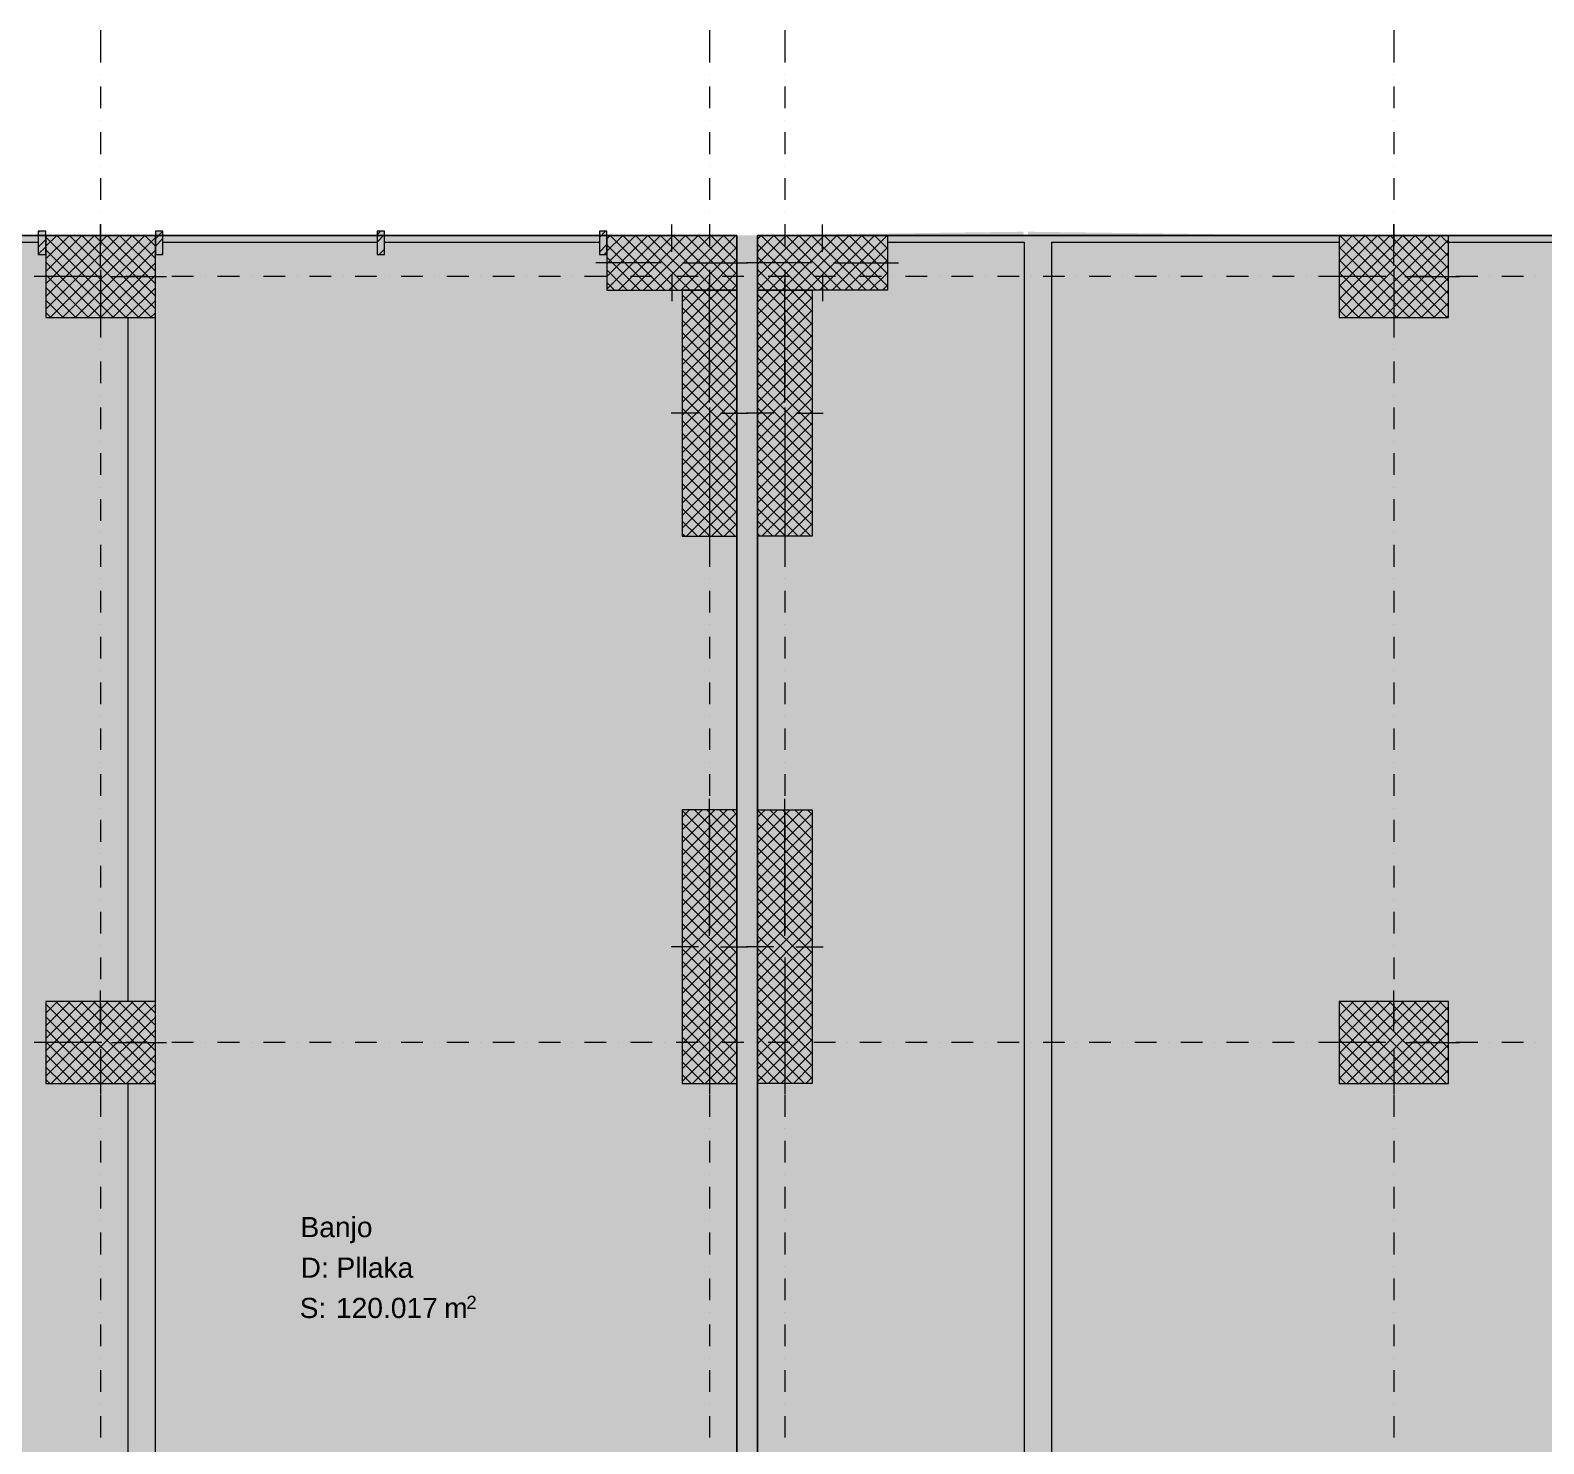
# Model space of a CAD drawing. Header units: centimetres. Extents: x -6559 to 4488, y -7535 to 372.
# Drawn here: x -3226 to -2125, y -810 to 218 of the extents above; entities that cross this region are included whole.
import ezdxf

# ---------------------------------------------------------------- set-up
doc = ezdxf.new("R2010")
doc.units = ezdxf.units.CM
for name, color, linetype in [('PDF_ - lokalet d', 7, 'Continuous'), ('PDF_ - lokalet e', 7, 'Continuous'), ('PDF_A - Muret', 7, 'Continuous'), ('PDF_A - Shtyllat', 7, 'Continuous')]:
    doc.layers.add(name, color=color, linetype=linetype)
for name, color, linetype, true_color in [('PDF_2D Drafting - General', 7, 'Continuous', 0x7f7f7f), ('PDF_A - Akset', 7, 'Continuous', 0xfd4435), ('PDF_A - Alumil', 7, 'Continuous', 0x7f7f7f), ('PDF_A - Fill Zone', 7, 'Continuous', 0x999999), ('PDF_A - Pllaka Suteren', 7, 'Continuous', 0x7f7f7f), ('PDF_A - Sutereni Polyline', 7, 'Continuous', 0x029e21)]:
    doc.layers.add(name, color=color, linetype=linetype, true_color=true_color)
doc.styles.add('PDF Arial', font='')
doc.styles.get('PDF Arial').set_extended_font_data('Arial')

msp = doc.modelspace()

# ---------------------------------------------------------------- hatches: boundary and pattern name
at = {"layer": 'PDF_ - lokalet e', "true_color": 0xffffff, "transparency": 33554559}
msp.add_hatch(color=7, dxfattribs=at).paths.add_polyline_path([(-3748.7, -1816), (-3751.5, -1398.7), (-3542.7, -1377.4), (-3557.5, -841.6), (-3758.9, -841.6), (-3783.8, 68.7), (-3132, 63.2), (-3132, -1816)])
at = {"layer": 'PDF_2D Drafting - General', "true_color": 0xfafafa, "transparency": 33554559}
msp.add_hatch(color=7, dxfattribs=at).paths.add_polyline_path([(-3783.8, 68.7), (-3144.6, 68.7), (-3144.6, -1821.5), (-3763.9, -1821.5), (-3763.9, -1386.3), (-3569.9, -1386.3), (-3569.9, -1065.4), (-3582.4, -1065.4), (-3582.4, -866.5), (-3783.8, -866.5)])
at = {"layer": 'PDF_2D Drafting - General', "true_color": 0xf8fdfc, "transparency": 33554559}
msp.add_hatch(color=7, dxfattribs=at).paths.add_polyline_path([(-1908.5, 68.7), (-1901.1, 68.7), (-1901.1, -1821.5), (-2493.1, -1821.5), (-2493.1, 68.7)])
at = {"layer": 'PDF_A - Fill Zone', "true_color": 0xcccccc, "transparency": 33554559}
msp.add_hatch(color=254, dxfattribs=at).paths.add_polyline_path([(-3783.8, 68.7), (-2711.9, 68.7), (-2711.9, -1821.5), (-3763.9, -1821.5), (-3763.9, -1386.3), (-3569.9, -1386.3), (-3569.9, -1065.4), (-3582.4, -1065.4), (-3582.4, -866.5), (-3783.8, -866.5)])

# ---------------------------------------------------------------- linework, layer by layer
at = {"layer": 'PDF_ - lokalet d', "color": 7, "true_color": 0xffffff, "transparency": 33554559}
msp.add_solid([(-1901.1, -1816.4), (-2501.9, -1824.2), (-1901.1, 63.6), (-2500.3, 71.4)], dxfattribs=at)
at = {"layer": 'PDF_ - lokalet e', "color": 7, "true_color": 0xffffff, "transparency": 33554559}
msp.add_solid([(-3132, -1816), (-3132, 63.2), (-2501.9, -1824.2), (-2503.5, 71.4)], dxfattribs=at)
at = {"layer": 'PDF_2D Drafting - General', "color": 7, "true_color": 0xfafdff, "transparency": 33554559}
msp.add_solid([(-3144.6, -1821.5), (-3144.6, 68.7), (-2493.1, -1821.5), (-2493.1, 68.7)], dxfattribs=at)
at = {"layer": 'PDF_A - Akset', "lineweight": 0}
for points in [[(-3174.5, 217.9), (-3174.5, 194.5)], [(-2731.8, 217.9), (-2731.8, 194.5)], [(-2677.1, 217.9), (-2677.1, 194.5)], [(-2234.4, 217.9), (-2234.4, 194.5)], [(-3174.5, 185.8), (-3174.5, 185.8)], [(-3174.5, 177), (-3174.5, 161.2)], [(-2731.8, 185.8), (-2731.8, 185.8)], [(-2731.8, 177), (-2731.8, 161.2)], [(-2677.1, 185.8), (-2677.1, 185.8)], [(-2677.1, 177), (-2677.1, 161.2)], [(-2234.4, 185.8), (-2234.4, 185.8)], [(-2234.4, 177), (-2234.4, 161.2)], [(-3174.5, 152.4), (-3174.5, 152.4)], [(-3174.5, 143.7), (-3174.5, 127.9)], [(-2731.8, 152.4), (-2731.8, 152.4)], [(-2731.8, 143.7), (-2731.8, 127.9)], [(-2677.1, 152.4), (-2677.1, 152.4)], [(-2677.1, 143.7), (-2677.1, 127.9)], [(-2234.4, 152.4), (-2234.4, 152.4)], [(-2234.4, 143.7), (-2234.4, 127.9)], [(-3174.5, 119.1), (-3174.5, 119.1)], [(-3174.5, 110.3), (-3174.5, 94.5)], [(-2731.8, 119.1), (-2731.8, 119.1)], [(-2731.8, 110.3), (-2731.8, 94.5)], [(-2677.1, 119.1), (-2677.1, 119.1)], [(-2677.1, 110.3), (-2677.1, 94.5)], [(-2234.4, 119.1), (-2234.4, 119.1)], [(-2234.4, 110.3), (-2234.4, 94.5)], [(-3174.5, 85.8), (-3174.5, 85.8)], [(-2731.8, 85.8), (-2731.8, 85.8)], [(-2677.1, 85.8), (-2677.1, 85.8)], [(-2234.4, 85.8), (-2234.4, 85.8)], [(-3174.5, 77), (-3174.5, 61.2)], [(-2731.8, 77), (-2731.8, 61.2)], [(-2677.1, 77), (-2677.1, 61.2)], [(-2234.4, 77), (-2234.4, 61.2)], [(-3174.5, 52.4), (-3174.5, 52.4)], [(-2731.8, 52.4), (-2731.8, 52.4)], [(-2677.1, 52.4), (-2677.1, 52.4)], [(-2234.4, 52.4), (-2234.4, 52.4)], [(-3206.9, 38.9), (-3222.7, 38.9)], [(-3198.2, 38.9), (-3198.2, 38.9)], [(-3173.6, 38.9), (-3189.4, 38.9)], [(-3174.5, 43.6), (-3174.5, 27.8)], [(-3164.8, 38.9), (-3164.8, 38.9)], [(-3140.3, 38.9), (-3156.1, 38.9)], [(-3131.5, 38.9), (-3131.5, 38.9)], [(-3106.9, 38.9), (-3122.7, 38.9)], [(-3098.2, 38.9), (-3098.2, 38.9)], [(-3073.6, 38.9), (-3089.4, 38.9)], [(-3064.8, 38.9), (-3064.8, 38.9)], [(-3040.2, 38.9), (-3056, 38.9)], [(-3031.5, 38.9), (-3031.5, 38.9)], [(-3006.9, 38.9), (-3022.7, 38.9)], [(-2998.1, 38.9), (-2998.1, 38.9)], [(-2973.6, 38.9), (-2989.4, 38.9)], [(-2964.8, 38.9), (-2964.8, 38.9)], [(-2940.2, 38.9), (-2956, 38.9)], [(-2931.5, 38.9), (-2931.5, 38.9)], [(-2906.9, 38.9), (-2922.7, 38.9)], [(-2898.1, 38.9), (-2898.1, 38.9)], [(-2873.5, 38.9), (-2889.3, 38.9)], [(-2864.8, 38.9), (-2864.8, 38.9)], [(-2840.2, 38.9), (-2856, 38.9)], [(-2831.4, 38.9), (-2831.4, 38.9)], [(-2806.9, 38.9), (-2822.7, 38.9)], [(-2798.1, 38.9), (-2798.1, 38.9)], [(-2773.5, 38.9), (-2789.3, 38.9)], [(-2764.8, 38.9), (-2764.8, 38.9)], [(-2740.2, 38.9), (-2756, 38.9)], [(-2731.8, 43.6), (-2731.8, 27.8)], [(-2731.4, 38.9), (-2731.4, 38.9)], [(-2706.9, 38.9), (-2722.6, 38.9)], [(-2698.1, 38.9), (-2698.1, 38.9)], [(-2673.5, 38.9), (-2689.3, 38.9)], [(-2677.1, 43.6), (-2677.1, 27.8)], [(-2664.7, 38.9), (-2664.7, 38.9)], [(-2640.2, 38.9), (-2656, 38.9)], [(-2631.4, 38.9), (-2631.4, 38.9)], [(-2606.8, 38.9), (-2622.6, 38.9)], [(-2598.1, 38.9), (-2598.1, 38.9)], [(-2573.5, 38.9), (-2589.3, 38.9)], [(-2564.7, 38.9), (-2564.7, 38.9)], [(-2540.2, 38.9), (-2555.9, 38.9)], [(-2531.4, 38.9), (-2531.4, 38.9)], [(-2506.8, 38.9), (-2522.6, 38.9)], [(-2498, 38.9), (-2498, 38.9)], [(-2473.5, 38.9), (-2489.3, 38.9)], [(-2464.7, 38.9), (-2464.7, 38.9)], [(-2440.1, 38.9), (-2455.9, 38.9)], [(-2431.4, 38.9), (-2431.4, 38.9)], [(-2406.8, 38.9), (-2422.6, 38.9)], [(-2398, 38.9), (-2398, 38.9)], [(-2373.5, 38.9), (-2389.2, 38.9)], [(-2364.7, 38.9), (-2364.7, 38.9)], [(-2340.1, 38.9), (-2355.9, 38.9)], [(-2331.3, 38.9), (-2331.3, 38.9)], [(-2306.8, 38.9), (-2322.6, 38.9)], [(-2298, 38.9), (-2298, 38.9)], [(-2273.4, 38.9), (-2289.2, 38.9)], [(-2264.7, 38.9), (-2264.7, 38.9)], [(-2240.1, 38.9), (-2255.9, 38.9)], [(-2234.4, 43.6), (-2234.4, 27.8)], [(-2231.3, 38.9), (-2231.3, 38.9)], [(-2206.8, 38.9), (-2222.5, 38.9)], [(-2198, 38.9), (-2198, 38.9)], [(-2173.4, 38.9), (-2189.2, 38.9)], [(-2164.6, 38.9), (-2164.6, 38.9)], [(-2140.1, 38.9), (-2155.9, 38.9)], [(-2131.3, 38.9), (-2131.3, 38.9)], [(-3174.5, 19.1), (-3174.5, 19.1)], [(-2731.8, 19.1), (-2731.8, 19.1)], [(-2677.1, 19.1), (-2677.1, 19.1)], [(-2234.4, 19.1), (-2234.4, 19.1)], [(-3174.5, 10.3), (-3174.5, -5.5)], [(-2731.8, 10.3), (-2731.8, -5.5)], [(-2677.1, 10.3), (-2677.1, -5.5)], [(-2234.4, 10.3), (-2234.4, -5.5)], [(-3174.5, -14.3), (-3174.5, -14.3)], [(-2731.8, -14.3), (-2731.8, -14.3)], [(-2677.1, -14.3), (-2677.1, -14.3)], [(-2234.4, -14.3), (-2234.4, -14.3)], [(-3174.5, -23), (-3174.5, -38.8)], [(-2731.8, -23), (-2731.8, -38.8)], [(-2677.1, -23), (-2677.1, -38.8)], [(-2234.4, -23), (-2234.4, -38.8)], [(-3174.5, -47.6), (-3174.5, -47.6)], [(-2731.8, -47.6), (-2731.8, -47.6)], [(-2677.1, -47.6), (-2677.1, -47.6)], [(-2234.4, -47.6), (-2234.4, -47.6)], [(-3174.5, -56.4), (-3174.5, -72.2)], [(-2731.8, -56.4), (-2731.8, -72.2)], [(-2677.1, -56.4), (-2677.1, -72.2)], [(-2234.4, -56.4), (-2234.4, -72.2)], [(-3174.5, -80.9), (-3174.5, -80.9)], [(-2731.8, -80.9), (-2731.8, -80.9)], [(-2677.1, -80.9), (-2677.1, -80.9)], [(-2234.4, -80.9), (-2234.4, -80.9)], [(-3174.5, -89.7), (-3174.5, -105.5)], [(-2731.8, -89.7), (-2731.8, -105.5)], [(-2677.1, -89.7), (-2677.1, -105.5)], [(-2234.4, -89.7), (-2234.4, -105.5)], [(-3174.5, -114.3), (-3174.5, -114.3)], [(-2731.8, -114.3), (-2731.8, -114.3)], [(-2677.1, -114.3), (-2677.1, -114.3)], [(-2234.4, -114.3), (-2234.4, -114.3)], [(-3174.5, -123.1), (-3174.5, -138.8)], [(-2731.8, -123.1), (-2731.8, -138.8)], [(-2677.1, -123.1), (-2677.1, -138.8)], [(-2234.4, -123.1), (-2234.4, -138.8)], [(-3174.5, -147.6), (-3174.5, -147.6)], [(-2731.8, -147.6), (-2731.8, -147.6)], [(-2677.1, -147.6), (-2677.1, -147.6)], [(-2234.4, -147.6), (-2234.4, -147.6)], [(-3174.5, -156.4), (-3174.5, -172.2)], [(-2731.8, -156.4), (-2731.8, -172.2)], [(-2677.1, -156.4), (-2677.1, -172.2)], [(-2234.4, -156.4), (-2234.4, -172.2)], [(-3174.5, -181), (-3174.5, -181)], [(-2731.8, -181), (-2731.8, -181)], [(-2677.1, -181), (-2677.1, -181)], [(-2234.4, -181), (-2234.4, -181)], [(-3174.5, -189.7), (-3174.5, -205.5)], [(-2731.8, -189.7), (-2731.8, -205.5)], [(-2677.1, -189.7), (-2677.1, -205.5)], [(-2234.4, -189.7), (-2234.4, -205.5)], [(-3174.5, -214.3), (-3174.5, -214.3)], [(-2731.8, -214.3), (-2731.8, -214.3)], [(-2677.1, -214.3), (-2677.1, -214.3)], [(-2234.4, -214.3), (-2234.4, -214.3)], [(-3174.5, -223.1), (-3174.5, -238.9)], [(-2731.8, -223.1), (-2731.8, -238.9)], [(-2677.1, -223.1), (-2677.1, -238.9)], [(-2234.4, -223.1), (-2234.4, -238.9)], [(-3174.5, -247.6), (-3174.5, -247.6)], [(-2731.8, -247.6), (-2731.8, -247.6)], [(-2677.1, -247.6), (-2677.1, -247.6)], [(-2234.4, -247.6), (-2234.4, -247.6)], [(-3174.5, -256.4), (-3174.5, -272.2)], [(-2731.8, -256.4), (-2731.8, -272.2)], [(-2677.1, -256.4), (-2677.1, -272.2)], [(-2234.4, -256.4), (-2234.4, -272.2)], [(-3174.5, -281), (-3174.5, -281)], [(-2731.8, -281), (-2731.8, -281)], [(-2677.1, -281), (-2677.1, -281)], [(-2234.4, -281), (-2234.4, -281)], [(-3174.5, -289.8), (-3174.5, -305.5)], [(-2731.8, -289.8), (-2731.8, -305.5)], [(-2677.1, -289.8), (-2677.1, -305.5)], [(-2234.4, -289.8), (-2234.4, -305.5)], [(-3174.5, -314.3), (-3174.5, -314.3)], [(-2731.8, -314.3), (-2731.8, -314.3)], [(-2677.1, -314.3), (-2677.1, -314.3)], [(-2234.4, -314.3), (-2234.4, -314.3)], [(-3174.5, -323.1), (-3174.5, -338.9)], [(-2731.8, -323.1), (-2731.8, -338.9)], [(-2677.1, -323.1), (-2677.1, -338.9)], [(-2234.4, -323.1), (-2234.4, -338.9)], [(-3174.5, -347.7), (-3174.5, -347.7)], [(-2731.8, -347.7), (-2731.8, -347.7)], [(-2677.1, -347.7), (-2677.1, -347.7)], [(-2234.4, -347.7), (-2234.4, -347.7)], [(-3174.5, -356.4), (-3174.5, -372.2)], [(-2731.8, -356.4), (-2731.8, -372.2)], [(-2677.1, -356.4), (-2677.1, -372.2)], [(-2234.4, -356.4), (-2234.4, -372.2)], [(-3174.5, -381), (-3174.5, -381)], [(-2731.8, -381), (-2731.8, -381)], [(-2677.1, -381), (-2677.1, -381)], [(-2234.4, -381), (-2234.4, -381)], [(-3174.5, -389.8), (-3174.5, -405.6)], [(-2731.8, -389.8), (-2731.8, -405.6)], [(-2677.1, -389.8), (-2677.1, -405.6)], [(-2234.4, -389.8), (-2234.4, -405.6)], [(-3174.5, -414.3), (-3174.5, -414.3)], [(-2731.8, -414.3), (-2731.8, -414.3)], [(-2677.1, -414.3), (-2677.1, -414.3)], [(-2234.4, -414.3), (-2234.4, -414.3)], [(-3174.5, -423.1), (-3174.5, -438.9)], [(-2731.8, -423.1), (-2731.8, -438.9)], [(-2677.1, -423.1), (-2677.1, -438.9)], [(-2234.4, -423.1), (-2234.4, -438.9)], [(-3174.5, -447.7), (-3174.5, -447.7)], [(-2731.8, -447.7), (-2731.8, -447.7)], [(-2677.1, -447.7), (-2677.1, -447.7)], [(-2234.4, -447.7), (-2234.4, -447.7)], [(-3174.5, -456.5), (-3174.5, -472.2)], [(-2731.8, -456.5), (-2731.8, -472.2)], [(-2677.1, -456.5), (-2677.1, -472.2)], [(-2234.4, -456.5), (-2234.4, -472.2)], [(-3174.5, -481), (-3174.5, -481)], [(-2731.8, -481), (-2731.8, -481)], [(-2677.1, -481), (-2677.1, -481)], [(-2234.4, -481), (-2234.4, -481)], [(-3174.5, -489.8), (-3174.5, -505.6)], [(-2731.8, -489.8), (-2731.8, -505.6)], [(-2677.1, -489.8), (-2677.1, -505.6)], [(-2234.4, -489.8), (-2234.4, -505.6)], [(-3174.5, -514.4), (-3174.5, -514.4)], [(-2731.8, -514.4), (-2731.8, -514.4)], [(-2677.1, -514.4), (-2677.1, -514.4)], [(-2234.4, -514.4), (-2234.4, -514.4)], [(-3206.9, -518.2), (-3222.7, -518.2)], [(-3198.2, -518.2), (-3198.2, -518.2)], [(-3173.6, -518.2), (-3189.4, -518.2)], [(-3174.5, -523.1), (-3174.5, -538.9)], [(-3164.8, -518.2), (-3164.8, -518.2)], [(-3140.3, -518.2), (-3156.1, -518.2)], [(-3131.5, -518.2), (-3131.5, -518.2)], [(-3106.9, -518.2), (-3122.7, -518.2)], [(-3098.2, -518.2), (-3098.2, -518.2)], [(-3073.6, -518.2), (-3089.4, -518.2)], [(-3064.8, -518.2), (-3064.8, -518.2)], [(-3040.2, -518.2), (-3056, -518.2)], [(-3031.5, -518.2), (-3031.5, -518.2)], [(-3006.9, -518.2), (-3022.7, -518.2)], [(-2998.1, -518.2), (-2998.1, -518.2)], [(-2973.6, -518.2), (-2989.4, -518.2)], [(-2964.8, -518.2), (-2964.8, -518.2)], [(-2940.2, -518.2), (-2956, -518.2)], [(-2931.5, -518.2), (-2931.5, -518.2)], [(-2906.9, -518.2), (-2922.7, -518.2)], [(-2898.1, -518.2), (-2898.1, -518.2)], [(-2873.5, -518.2), (-2889.3, -518.2)], [(-2864.8, -518.2), (-2864.8, -518.2)], [(-2840.2, -518.2), (-2856, -518.2)], [(-2831.4, -518.2), (-2831.4, -518.2)], [(-2806.9, -518.2), (-2822.7, -518.2)], [(-2798.1, -518.2), (-2798.1, -518.2)], [(-2773.5, -518.2), (-2789.3, -518.2)], [(-2764.8, -518.2), (-2764.8, -518.2)], [(-2740.2, -518.2), (-2756, -518.2)], [(-2731.8, -523.1), (-2731.8, -538.9)], [(-2731.4, -518.2), (-2731.4, -518.2)], [(-2706.9, -518.2), (-2722.6, -518.2)], [(-2698.1, -518.2), (-2698.1, -518.2)], [(-2673.5, -518.2), (-2689.3, -518.2)], [(-2677.1, -523.1), (-2677.1, -538.9)], [(-2664.7, -518.2), (-2664.7, -518.2)], [(-2640.2, -518.2), (-2656, -518.2)], [(-2631.4, -518.2), (-2631.4, -518.2)], [(-2606.8, -518.2), (-2622.6, -518.2)], [(-2598.1, -518.2), (-2598.1, -518.2)], [(-2573.5, -518.2), (-2589.3, -518.2)], [(-2564.7, -518.2), (-2564.7, -518.2)], [(-2540.2, -518.2), (-2555.9, -518.2)], [(-2531.4, -518.2), (-2531.4, -518.2)], [(-2506.8, -518.2), (-2522.6, -518.2)], [(-2498, -518.2), (-2498, -518.2)], [(-2473.5, -518.2), (-2489.3, -518.2)], [(-2464.7, -518.2), (-2464.7, -518.2)], [(-2440.1, -518.2), (-2455.9, -518.2)], [(-2431.4, -518.2), (-2431.4, -518.2)], [(-2406.8, -518.2), (-2422.6, -518.2)], [(-2398, -518.2), (-2398, -518.2)], [(-2373.5, -518.2), (-2389.2, -518.2)], [(-2364.7, -518.2), (-2364.7, -518.2)], [(-2340.1, -518.2), (-2355.9, -518.2)], [(-2331.3, -518.2), (-2331.3, -518.2)], [(-2306.8, -518.2), (-2322.6, -518.2)], [(-2298, -518.2), (-2298, -518.2)], [(-2273.4, -518.2), (-2289.2, -518.2)], [(-2264.7, -518.2), (-2264.7, -518.2)], [(-2240.1, -518.2), (-2255.9, -518.2)], [(-2234.4, -523.1), (-2234.4, -538.9)], [(-2231.3, -518.2), (-2231.3, -518.2)], [(-2206.8, -518.2), (-2222.5, -518.2)], [(-2198, -518.2), (-2198, -518.2)], [(-2173.4, -518.2), (-2189.2, -518.2)], [(-2164.6, -518.2), (-2164.6, -518.2)], [(-2140.1, -518.2), (-2155.9, -518.2)], [(-2131.3, -518.2), (-2131.3, -518.2)], [(-3174.5, -547.7), (-3174.5, -547.7)], [(-2731.8, -547.7), (-2731.8, -547.7)], [(-2677.1, -547.7), (-2677.1, -547.7)], [(-2234.4, -547.7), (-2234.4, -547.7)], [(-3174.5, -556.5), (-3174.5, -572.3)], [(-2731.8, -556.5), (-2731.8, -572.3)], [(-2677.1, -556.5), (-2677.1, -572.3)], [(-2234.4, -556.5), (-2234.4, -572.3)], [(-3174.5, -581), (-3174.5, -581)], [(-2731.8, -581), (-2731.8, -581)], [(-2677.1, -581), (-2677.1, -581)], [(-2234.4, -581), (-2234.4, -581)], [(-3174.5, -589.8), (-3174.5, -605.6)], [(-2731.8, -589.8), (-2731.8, -605.6)], [(-2677.1, -589.8), (-2677.1, -605.6)], [(-2234.4, -589.8), (-2234.4, -605.6)], [(-3174.5, -614.4), (-3174.5, -614.4)], [(-2731.8, -614.4), (-2731.8, -614.4)], [(-2677.1, -614.4), (-2677.1, -614.4)], [(-2234.4, -614.4), (-2234.4, -614.4)], [(-3174.5, -623.2), (-3174.5, -638.9)], [(-2731.8, -623.2), (-2731.8, -638.9)], [(-2677.1, -623.2), (-2677.1, -638.9)], [(-2234.4, -623.2), (-2234.4, -638.9)], [(-3174.5, -647.7), (-3174.5, -647.7)], [(-2731.8, -647.7), (-2731.8, -647.7)], [(-2677.1, -647.7), (-2677.1, -647.7)], [(-2234.4, -647.7), (-2234.4, -647.7)], [(-3174.5, -656.5), (-3174.5, -672.3)], [(-2731.8, -656.5), (-2731.8, -672.3)], [(-2677.1, -656.5), (-2677.1, -672.3)], [(-2234.4, -656.5), (-2234.4, -672.3)], [(-3174.5, -681.1), (-3174.5, -681.1)], [(-2731.8, -681.1), (-2731.8, -681.1)], [(-2677.1, -681.1), (-2677.1, -681.1)], [(-2234.4, -681.1), (-2234.4, -681.1)], [(-3174.5, -689.8), (-3174.5, -705.6)], [(-2731.8, -689.8), (-2731.8, -705.6)], [(-2677.1, -689.8), (-2677.1, -705.6)], [(-2234.4, -689.8), (-2234.4, -705.6)], [(-3174.5, -714.4), (-3174.5, -714.4)], [(-2731.8, -714.4), (-2731.8, -714.4)], [(-2677.1, -714.4), (-2677.1, -714.4)], [(-2234.4, -714.4), (-2234.4, -714.4)], [(-3174.5, -723.2), (-3174.5, -739)], [(-2731.8, -723.2), (-2731.8, -739)], [(-2677.1, -723.2), (-2677.1, -739)], [(-2234.4, -723.2), (-2234.4, -739)], [(-3174.5, -747.7), (-3174.5, -747.7)], [(-2731.8, -747.7), (-2731.8, -747.7)], [(-2677.1, -747.7), (-2677.1, -747.7)], [(-2234.4, -747.7), (-2234.4, -747.7)], [(-3174.5, -756.5), (-3174.5, -772.3)], [(-2731.8, -756.5), (-2731.8, -772.3)], [(-2677.1, -756.5), (-2677.1, -772.3)], [(-2234.4, -756.5), (-2234.4, -772.3)], [(-3174.5, -781.1), (-3174.5, -781.1)], [(-2731.8, -781.1), (-2731.8, -781.1)], [(-2677.1, -781.1), (-2677.1, -781.1)], [(-2234.4, -781.1), (-2234.4, -781.1)], [(-3174.5, -789.9), (-3174.5, -805.6)], [(-2731.8, -789.9), (-2731.8, -805.6)], [(-2677.1, -789.9), (-2677.1, -805.6)], [(-2234.4, -789.9), (-2234.4, -805.6)]]:
    msp.add_lwpolyline(points, dxfattribs=at)
at = {"layer": 'PDF_A - Alumil', "color": 254, "lineweight": 0, "true_color": 0xcccccc}
for points in [[(-3219.8, 70.8), (-3218.9, 71.7)], [(-3134.7, 66.2), (-3129.2, 71.7)], [(-3134.7, 60.9), (-3129.2, 66.4)], [(-2973.5, 69.1), (-2970.9, 71.7)], [(-2973.5, 63.8), (-2968.1, 69.3)], [(-2811.9, 67.2), (-2807.4, 71.7)], [(-3219.8, 60.3), (-3214.3, 65.7)], [(-3219.8, 55), (-3214.3, 60.5)], [(-3130.3, 54.8), (-3129.2, 55.8)], [(-2972, 54.8), (-2968.1, 58.7)], [(-2811.9, 56.6), (-2806.4, 62.1)], [(-2808.5, 54.8), (-2806.4, 56.8)]]:
    msp.add_lwpolyline(points, dxfattribs=at)
at = {"layer": 'PDF_A - Alumil', "lineweight": 0}
for points in [[(-3214.3, 71.7), (-3219.8, 71.7)], [(-3219.8, 71.7), (-3219.8, 54.8)], [(-3214.3, 54.8), (-3214.3, 71.7)], [(-3129.2, 71.7), (-3134.7, 71.7)], [(-3134.7, 71.7), (-3134.7, 54.8)], [(-3129.2, 54.8), (-3129.2, 71.7)], [(-2968.1, 71.7), (-2973.5, 71.7)], [(-2973.5, 71.7), (-2973.5, 54.8)], [(-2968.1, 54.8), (-2968.1, 71.7)], [(-2806.4, 71.7), (-2811.9, 71.7)], [(-2811.9, 71.7), (-2811.9, 54.8)], [(-2806.4, 54.8), (-2806.4, 71.7)], [(-3219.8, 54.8), (-3214.3, 54.8)], [(-3134.7, 54.8), (-3129.2, 54.8)], [(-2973.5, 54.8), (-2968.1, 54.8)], [(-2811.9, 54.8), (-2806.4, 54.8)]]:
    msp.add_lwpolyline(points, dxfattribs=at)
at = {"layer": 'PDF_A - Alumil', "color": 254, "true_color": 0xcccccc, "transparency": 33554559}
for points in [[(-3219.8, 54.8), (-3219.8, 71.7), (-3214.3, 54.8), (-3214.3, 71.7)], [(-3134.7, 54.8), (-3134.7, 71.7), (-3129.2, 54.8), (-3129.2, 71.7)], [(-2973.5, 54.8), (-2973.5, 71.7), (-2968.1, 54.8), (-2968.1, 71.7)], [(-2811.9, 54.8), (-2811.9, 71.7), (-2806.4, 54.8), (-2806.4, 71.7)]]:
    msp.add_solid(points, dxfattribs=at)
at = {"layer": 'PDF_A - Fill Zone', "lineweight": 0}
for points in [[(-2697, 68.7), (-1262, 68.7)], [(-2697, -1821.5), (-2697, 68.7)]]:
    msp.add_lwpolyline(points, dxfattribs=at)
at = {"layer": 'PDF_A - Fill Zone', "color": 254, "true_color": 0xcccccc, "transparency": 33554559}
msp.add_solid([(-2697, 68.7), (-1262, 68.7), (-2697, -1821.5), (-1262, -1821.5)], dxfattribs=at)
at = {"layer": 'PDF_A - Muret', "lineweight": 0}
for points in [[(-3219.8, 68.7), (-3390.4, 68.7)], [(-2973.5, 68.7), (-3129.2, 68.7)], [(-2811.9, 68.7), (-2968.1, 68.7)], [(-2274.2, 68.7), (-2602.5, 68.7)], [(-1647.5, 68.7), (-2194.6, 68.7)], [(-3390.4, 63.7), (-3219.8, 63.7)], [(-3129.2, 63.7), (-2973.5, 63.7)], [(-2968.1, 63.7), (-2811.9, 63.7)], [(-2602.5, 63.7), (-2503, 63.7)], [(-2503, 63.7), (-2503, -1065.4)], [(-2483.1, 63.7), (-2274.2, 63.7)], [(-2483.1, -1065.4), (-2483.1, 63.7)], [(-2194.6, 63.7), (-1911, 63.7)], [(-3154.6, 9), (-3154.6, -488.4)], [(-3134.7, -488.4), (-3134.7, 9)], [(-3154.6, -548.1), (-3154.6, -1065.4)], [(-3134.7, -1065.4), (-3134.7, -548.1)]]:
    msp.add_lwpolyline(points, dxfattribs=at)
at = {"layer": 'PDF_A - Muret', "transparency": 33554559}
for points in [[(-3390.4, 63.7), (-3390.4, 68.7), (-3219.8, 63.7), (-3219.8, 68.7)], [(-2973.5, 68.7), (-2973.5, 63.7), (-3129.2, 68.7), (-3129.2, 63.7)], [(-2968.1, 63.7), (-2968.1, 68.7), (-2811.9, 63.7), (-2811.9, 68.7)], [(-2274.2, 68.7), (-2274.2, 63.7), (-2602.5, 68.7), (-2602.5, 63.7)], [(-2194.6, 68.7), (-1647.5, 68.7), (-2194.6, 63.7), (-1647.5, 63.7)], [(-2503, 63.7), (-2483.1, 63.7), (-2503, -1821.5), (-2483.1, -1821.5)], [(-3154.6, 9), (-3134.7, 9), (-3154.6, -488.4), (-3134.7, -488.4)], [(-3154.6, -548.1), (-3134.7, -548.1), (-3154.6, -1065.4), (-3134.7, -1065.4)]]:
    msp.add_solid(points, dxfattribs=at)
at = {"layer": 'PDF_A - Pllaka Suteren', "lineweight": 0}
for points in [[(-2711.9, 68.7), (-5437.7, 68.7)], [(-2711.9, -1821.5), (-2711.9, 68.7)]]:
    msp.add_lwpolyline(points, dxfattribs=at)
at = {"layer": 'PDF_A - Shtyllat', "lineweight": 0}
for points in [[(-3214.3, 15.1), (-3160.7, 68.7)], [(-3214.3, 24.2), (-3169.8, 68.7)], [(-3214.3, 33.4), (-3179, 68.7)], [(-3214.3, 42.5), (-3188.1, 68.7)], [(-3214.3, 51.7), (-3197.2, 68.7)], [(-3214.3, 60.8), (-3206.4, 68.7)], [(-3214.3, 68.7), (-3214.3, 9)], [(-3134.7, 68.7), (-3214.3, 68.7)], [(-3155.8, 9), (-3214.3, 67.5)], [(-3211.2, 9), (-3151.5, 68.7)], [(-3146.7, 9), (-3206.4, 68.7)], [(-3202.1, 9), (-3142.4, 68.7)], [(-3137.5, 9), (-3197.2, 68.7)], [(-3192.9, 9), (-3134.7, 67.2)], [(-3134.7, 15.3), (-3188.1, 68.7)], [(-3134.7, 24.5), (-3179, 68.7)], [(-3174.5, 46.8), (-3174.5, 76.7)], [(-3134.7, 33.6), (-3169.8, 68.7)], [(-3134.7, 42.8), (-3160.7, 68.7)], [(-3134.7, 51.9), (-3151.5, 68.7)], [(-3134.7, 61), (-3142.4, 68.7)], [(-3134.7, 9), (-3134.7, 68.7)], [(-2806.4, 29.7), (-2767.4, 68.7)], [(-2806.4, 38.9), (-2776.6, 68.7)], [(-2806.4, 48), (-2785.7, 68.7)], [(-2806.4, 57.2), (-2794.9, 68.7)], [(-2806.4, 66.3), (-2804, 68.7)], [(-2806.4, 68.7), (-2806.4, 28.9)], [(-2711.9, 68.7), (-2806.4, 68.7)], [(-2764.2, 28.9), (-2804, 68.7)], [(-2798.1, 28.9), (-2758.3, 68.7)], [(-2755.1, 28.9), (-2794.9, 68.7)], [(-2788.9, 28.9), (-2749.2, 68.7)], [(-2745.9, 28.9), (-2785.7, 68.7)], [(-2779.8, 28.9), (-2740, 68.7)], [(-2736.8, 28.9), (-2776.6, 68.7)], [(-2770.7, 28.9), (-2730.9, 68.7)], [(-2727.7, 28.9), (-2767.4, 68.7)], [(-2761.5, 28.9), (-2721.7, 68.7)], [(-2759.2, 56.8), (-2759.2, 76.7)], [(-2718.5, 28.9), (-2758.3, 68.7)], [(-2752.4, 28.9), (-2712.6, 68.7)], [(-2711.9, 31.5), (-2749.2, 68.7)], [(-2711.9, 40.6), (-2740, 68.7)], [(-2711.9, 49.8), (-2730.9, 68.7)], [(-2711.9, 58.9), (-2721.7, 68.7)], [(-2711.9, 68), (-2712.6, 68.7)], [(-2711.9, 28.9), (-2711.9, 68.7)], [(-2697, 29.4), (-2657.7, 68.7)], [(-2697, 38.6), (-2666.9, 68.7)], [(-2697, 47.7), (-2676, 68.7)], [(-2697, 56.9), (-2685.1, 68.7)], [(-2697, 66), (-2694.3, 68.7)], [(-2697, 28.9), (-2697, 68.7)], [(-2697, 68.7), (-2602.5, 68.7)], [(-2654.5, 28.9), (-2694.3, 68.7)], [(-2688.4, 28.9), (-2648.6, 68.7)], [(-2645.4, 28.9), (-2685.1, 68.7)], [(-2679.2, 28.9), (-2639.4, 68.7)], [(-2636.2, 28.9), (-2676, 68.7)], [(-2670.1, 28.9), (-2630.3, 68.7)], [(-2627.1, 28.9), (-2666.9, 68.7)], [(-2660.9, 28.9), (-2621.1, 68.7)], [(-2617.9, 28.9), (-2657.7, 68.7)], [(-2651.8, 28.9), (-2612, 68.7)], [(-2649.7, 56.8), (-2649.7, 76.7)], [(-2608.8, 28.9), (-2648.6, 68.7)], [(-2642.6, 28.9), (-2602.8, 68.7)], [(-2602.5, 31.8), (-2639.4, 68.7)], [(-2602.5, 40.9), (-2630.3, 68.7)], [(-2602.5, 50.1), (-2621.1, 68.7)], [(-2602.5, 59.2), (-2612, 68.7)], [(-2602.5, 68.4), (-2602.8, 68.7)], [(-2602.5, 68.7), (-2602.5, 28.9)], [(-2274.2, 13.3), (-2218.8, 68.7)], [(-2274.2, 22.4), (-2227.9, 68.7)], [(-2274.2, 31.6), (-2237.1, 68.7)], [(-2274.2, 40.7), (-2246.2, 68.7)], [(-2274.2, 49.9), (-2255.3, 68.7)], [(-2274.2, 59), (-2264.5, 68.7)], [(-2274.2, 68.1), (-2273.6, 68.7)], [(-2274.2, 68.7), (-2274.2, 9)], [(-2194.6, 68.7), (-2274.2, 68.7)], [(-2214, 9), (-2273.6, 68.7)], [(-2269.3, 9), (-2209.6, 68.7)], [(-2204.8, 9), (-2264.5, 68.7)], [(-2260.2, 9), (-2200.5, 68.7)], [(-2195.7, 9), (-2255.3, 68.7)], [(-2194.6, 17.1), (-2246.2, 68.7)], [(-2194.6, 26.3), (-2237.1, 68.7)], [(-2234.4, 46.8), (-2234.4, 76.7)], [(-2194.6, 35.4), (-2227.9, 68.7)], [(-2194.6, 44.6), (-2218.8, 68.7)], [(-2194.6, 53.7), (-2209.6, 68.7)], [(-2194.6, 62.8), (-2200.5, 68.7)], [(-2194.6, 9), (-2194.6, 68.7)], [(-3165, 9), (-3214.3, 58.3)], [(-3183.8, 9), (-3134.7, 58.1)], [(-2773.4, 28.9), (-2806.4, 62)], [(-2743.2, 28.9), (-2711.9, 60.2)], [(-2663.6, 28.9), (-2697, 62.3)], [(-2633.5, 28.9), (-2602.5, 59.9)], [(-2223.1, 9), (-2274.2, 60.1)], [(-2251, 9), (-2194.6, 65.4)], [(-2241.9, 9), (-2194.6, 56.3)], [(-3174.1, 9), (-3214.3, 49.2)], [(-3174.6, 9), (-3134.7, 48.9)], [(-2767.1, 48.8), (-2814.4, 48.8)], [(-2782.5, 28.9), (-2806.4, 52.8)], [(-2759.2, 48.8), (-2759.2, 48.8)], [(-2751.2, 48.8), (-2704, 48.8)], [(-2734.1, 28.9), (-2711.9, 51.1)], [(-2657.7, 48.8), (-2705, 48.8)], [(-2672.8, 28.9), (-2697, 53.1)], [(-2649.7, 48.8), (-2649.7, 48.8)], [(-2641.8, 48.8), (-2594.5, 48.8)], [(-2624.3, 28.9), (-2602.5, 50.8)], [(-2232.2, 9), (-2274.2, 51)], [(-2232.7, 9), (-2194.6, 47.1)], [(-3182.4, 38.9), (-3222.2, 38.9)], [(-3183.3, 9), (-3214.3, 40)], [(-3174.5, 38.9), (-3174.5, 38.9)], [(-3166.5, 38.9), (-3126.7, 38.9)], [(-3165.5, 9), (-3134.7, 39.8)], [(-2791.7, 28.9), (-2806.4, 43.7)], [(-2800.8, 28.9), (-2806.4, 34.5)], [(-2759.2, 40.9), (-2759.2, 21)], [(-2731.8, -52.7), (-2731.8, 36.9)], [(-2724.9, 28.9), (-2711.9, 41.9)], [(-2681.9, 28.9), (-2697, 44)], [(-2691.1, 28.9), (-2697, 34.8)], [(-2677.1, -52.7), (-2677.1, 36.9)], [(-2649.7, 40.9), (-2649.7, 21)], [(-2615.2, 28.9), (-2602.5, 41.6)], [(-2242.4, 38.9), (-2282.2, 38.9)], [(-2241.4, 9), (-2274.2, 41.8)], [(-2234.4, 38.9), (-2234.4, 38.9)], [(-2226.4, 38.9), (-2186.7, 38.9)], [(-2223.6, 9), (-2194.6, 38)], [(-3192.4, 9), (-3214.3, 30.9)], [(-3174.5, 30.9), (-3174.5, 1.1)], [(-3156.3, 9), (-3134.7, 30.7)], [(-2806.4, 28.9), (-2711.9, 28.9)], [(-2751.7, -7), (-2715.8, 28.9)], [(-2751.7, 2.1), (-2724.9, 28.9)], [(-2751.7, 11.3), (-2734.1, 28.9)], [(-2751.7, 20.4), (-2743.2, 28.9)], [(-2711.9, 28.9), (-2751.7, 28.9)], [(-2751.7, 28.9), (-2751.7, -150.1)], [(-2711.9, -14.3), (-2751.7, 25.5)], [(-2751.7, -16.1), (-2711.9, 23.7)], [(-2711.9, -5.1), (-2745.9, 28.9)], [(-2711.9, 4), (-2736.8, 28.9)], [(-2711.9, 13.2), (-2727.7, 28.9)], [(-2711.9, 22.3), (-2718.5, 28.9)], [(-2715.8, 28.9), (-2711.9, 32.8)], [(-2711.9, -150.1), (-2711.9, 28.9)], [(-2697, -7.1), (-2660.9, 28.9)], [(-2697, 2), (-2670.1, 28.9)], [(-2697, 11.1), (-2679.2, 28.9)], [(-2697, 20.3), (-2688.4, 28.9)], [(-2697, -150.1), (-2697, 28.9)], [(-2697, 28.9), (-2657.2, 28.9)], [(-2602.5, 28.9), (-2697, 28.9)], [(-2657.2, -14.1), (-2697, 25.7)], [(-2697, -16.3), (-2657.2, 23.5)], [(-2657.2, -5), (-2691.1, 28.9)], [(-2657.2, 4.2), (-2681.9, 28.9)], [(-2657.2, 13.3), (-2672.8, 28.9)], [(-2657.2, 22.5), (-2663.6, 28.9)], [(-2657.2, 28.9), (-2657.2, -150.1)], [(-2606.1, 28.9), (-2602.5, 32.5)], [(-2250.5, 9), (-2274.2, 32.7)], [(-2259.7, 9), (-2274.2, 23.6)], [(-2234.4, 30.9), (-2234.4, 1.1)], [(-2214.4, 9), (-2194.6, 28.9)], [(-3201.6, 9), (-3214.3, 21.7)], [(-3210.7, 9), (-3214.3, 12.6)], [(-3147.2, 9), (-3134.7, 21.5)], [(-3138.1, 9), (-3134.7, 12.4)], [(-2711.9, -23.4), (-2751.7, 16.4)], [(-2751.7, -25.3), (-2711.9, 14.5)], [(-2657.2, -23.2), (-2697, 16.5)], [(-2697, -25.4), (-2657.2, 14.4)], [(-2268.8, 9), (-2274.2, 14.4)], [(-2205.3, 9), (-2194.6, 19.7)], [(-3214.3, 9), (-3134.7, 9)], [(-2711.9, -32.5), (-2751.7, 7.2)], [(-2751.7, -34.4), (-2711.9, 5.4)], [(-2657.2, -32.4), (-2697, 7.4)], [(-2697, -34.6), (-2657.2, 5.2)], [(-2274.2, 9), (-2194.6, 9)], [(-2196.2, 9), (-2194.6, 10.6)], [(-2711.9, -41.7), (-2751.7, -1.9)], [(-2751.7, -43.6), (-2711.9, -3.8)], [(-2657.2, -41.5), (-2697, -1.7)], [(-2697, -43.7), (-2657.2, -3.9)], [(-2657.2, -50.7), (-2697, -10.9)], [(-2711.9, -50.8), (-2751.7, -11)], [(-2751.7, -52.7), (-2711.9, -12.9)], [(-2711.9, -60), (-2751.7, -20.2)], [(-2697, -52.9), (-2657.2, -13.1)], [(-2657.2, -59.8), (-2697, -20)], [(-2751.7, -61.9), (-2711.9, -22.1)], [(-2711.9, -69.1), (-2751.7, -29.3)], [(-2751.7, -71), (-2711.9, -31.2)], [(-2697, -62), (-2657.2, -22.2)], [(-2657.2, -69), (-2697, -29.2)], [(-2697, -71.2), (-2657.2, -31.4)], [(-2711.9, -78.3), (-2751.7, -38.5)], [(-2751.7, -80.2), (-2711.9, -40.4)], [(-2657.2, -78.1), (-2697, -38.3)], [(-2697, -80.3), (-2657.2, -40.5)], [(-2711.9, -87.4), (-2751.7, -47.6)], [(-2751.7, -89.3), (-2711.9, -49.5)], [(-2657.2, -87.3), (-2697, -47.5)], [(-2697, -89.4), (-2657.2, -49.7)], [(-2739.8, -60.6), (-2759.7, -60.6)], [(-2711.9, -96.6), (-2751.7, -56.8)], [(-2751.7, -98.4), (-2711.9, -58.6)], [(-2711.9, -105.7), (-2751.7, -65.9)], [(-2731.8, -60.6), (-2731.8, -60.6)], [(-2723.9, -60.6), (-2704, -60.6)], [(-2685.1, -60.6), (-2705, -60.6)], [(-2657.2, -96.4), (-2697, -56.6)], [(-2697, -98.6), (-2657.2, -58.8)], [(-2657.2, -105.5), (-2697, -65.8)], [(-2677.1, -60.6), (-2677.1, -60.6)], [(-2669.1, -60.6), (-2649.2, -60.6)], [(-2751.7, -107.6), (-2711.9, -67.8)], [(-2711.9, -114.8), (-2751.7, -75.1)], [(-2751.7, -116.7), (-2711.9, -76.9)], [(-2731.8, -68.6), (-2731.8, -158.1)], [(-2697, -107.7), (-2657.2, -67.9)], [(-2657.2, -114.7), (-2697, -74.9)], [(-2677.1, -68.6), (-2677.1, -158.1)], [(-2711.9, -124), (-2751.7, -84.2)], [(-2751.7, -125.9), (-2711.9, -86.1)], [(-2697, -116.9), (-2657.2, -77.1)], [(-2657.2, -123.8), (-2697, -84)], [(-2697, -126), (-2657.2, -86.2)], [(-2711.9, -133.1), (-2751.7, -93.3)], [(-2751.7, -135), (-2711.9, -95.2)], [(-2657.2, -133), (-2697, -93.2)], [(-2697, -135.2), (-2657.2, -95.4)], [(-2711.9, -142.3), (-2751.7, -102.5)], [(-2751.7, -144.2), (-2711.9, -104.4)], [(-2657.2, -142.1), (-2697, -102.3)], [(-2697, -144.3), (-2657.2, -104.5)], [(-2713.2, -150.1), (-2751.7, -111.6)], [(-2722.3, -150.1), (-2751.7, -120.8)], [(-2748.5, -150.1), (-2711.9, -113.5)], [(-2658.3, -150.1), (-2697, -111.5)], [(-2667.5, -150.1), (-2697, -120.6)], [(-2693.7, -150.1), (-2657.2, -113.7)], [(-2731.5, -150.1), (-2751.7, -129.9)], [(-2739.4, -150.1), (-2711.9, -122.7)], [(-2730.3, -150.1), (-2711.9, -131.8)], [(-2676.6, -150.1), (-2697, -129.8)], [(-2684.5, -150.1), (-2657.2, -122.8)], [(-2675.4, -150.1), (-2657.2, -132)], [(-2740.6, -150.1), (-2751.7, -139.1)], [(-2721.1, -150.1), (-2711.9, -140.9)], [(-2685.8, -150.1), (-2697, -138.9)], [(-2666.2, -150.1), (-2657.2, -141.1)], [(-2749.8, -150.1), (-2751.7, -148.2)], [(-2751.7, -150.1), (-2711.9, -150.1)], [(-2712, -150.1), (-2711.9, -150.1)], [(-2694.9, -150.1), (-2697, -148.1)], [(-2657.2, -150.1), (-2697, -150.1)], [(-2751.7, -381.9), (-2718.9, -349.1)], [(-2751.7, -372.8), (-2728, -349.1)], [(-2751.7, -363.6), (-2737.2, -349.1)], [(-2751.7, -354.5), (-2746.3, -349.1)], [(-2711.9, -349.1), (-2751.7, -349.1)], [(-2751.7, -349.1), (-2751.7, -548.1)], [(-2711.9, -389.2), (-2751.7, -349.4)], [(-2751.7, -391.1), (-2711.9, -351.3)], [(-2711.9, -380), (-2742.8, -349.1)], [(-2711.9, -370.9), (-2733.7, -349.1)], [(-2731.8, -440.6), (-2731.8, -341.1)], [(-2711.9, -361.7), (-2724.6, -349.1)], [(-2711.9, -352.6), (-2715.4, -349.1)], [(-2711.9, -548.1), (-2711.9, -349.1)], [(-2697, -382.1), (-2664, -349.1)], [(-2697, -372.9), (-2673.2, -349.1)], [(-2697, -363.8), (-2682.3, -349.1)], [(-2697, -354.6), (-2691.5, -349.1)], [(-2697, -548.1), (-2697, -349.1)], [(-2697, -349.1), (-2657.2, -349.1)], [(-2657.2, -389), (-2697, -349.2)], [(-2697, -391.2), (-2657.2, -351.4)], [(-2657.2, -379.9), (-2688, -349.1)], [(-2657.2, -370.7), (-2678.8, -349.1)], [(-2677.1, -440.6), (-2677.1, -341.1)], [(-2657.2, -361.6), (-2669.7, -349.1)], [(-2657.2, -352.5), (-2660.6, -349.1)], [(-2657.2, -349.1), (-2657.2, -548.1)], [(-2711.9, -398.3), (-2751.7, -358.5)], [(-2751.7, -400.2), (-2711.9, -360.4)], [(-2657.2, -398.2), (-2697, -358.4)], [(-2697, -400.4), (-2657.2, -360.6)], [(-2711.9, -407.5), (-2751.7, -367.7)], [(-2751.7, -409.4), (-2711.9, -369.6)], [(-2657.2, -407.3), (-2697, -367.5)], [(-2697, -409.5), (-2657.2, -369.7)], [(-2711.9, -416.6), (-2751.7, -376.8)], [(-2751.7, -418.5), (-2711.9, -378.7)], [(-2657.2, -416.5), (-2697, -376.7)], [(-2697, -418.7), (-2657.2, -378.9)], [(-2711.9, -425.8), (-2751.7, -386)], [(-2751.7, -427.6), (-2711.9, -387.9)], [(-2711.9, -434.9), (-2751.7, -395.1)], [(-2657.2, -425.6), (-2697, -385.8)], [(-2697, -427.8), (-2657.2, -388)], [(-2657.2, -434.8), (-2697, -395)], [(-2751.7, -436.8), (-2711.9, -397)], [(-2711.9, -444), (-2751.7, -404.3)], [(-2751.7, -445.9), (-2711.9, -406.1)], [(-2697, -436.9), (-2657.2, -397.2)], [(-2657.2, -443.9), (-2697, -404.1)], [(-2697, -446.1), (-2657.2, -406.3)], [(-2711.9, -453.2), (-2751.7, -413.4)], [(-2751.7, -455.1), (-2711.9, -415.3)], [(-2657.2, -453), (-2697, -413.2)], [(-2697, -455.2), (-2657.2, -415.4)], [(-2711.9, -462.3), (-2751.7, -422.5)], [(-2751.7, -464.2), (-2711.9, -424.4)], [(-2657.2, -462.2), (-2697, -422.4)], [(-2697, -464.4), (-2657.2, -424.6)], [(-2711.9, -471.5), (-2751.7, -431.7)], [(-2751.7, -473.4), (-2711.9, -433.6)], [(-2657.2, -471.3), (-2697, -431.5)], [(-2697, -473.5), (-2657.2, -433.7)], [(-2739.8, -448.6), (-2759.7, -448.6)], [(-2711.9, -480.6), (-2751.7, -440.8)], [(-2751.7, -482.5), (-2711.9, -442.7)], [(-2711.9, -489.8), (-2751.7, -450)], [(-2731.8, -448.6), (-2731.8, -448.6)], [(-2723.9, -448.6), (-2704, -448.6)], [(-2685.1, -448.6), (-2705, -448.6)], [(-2657.2, -480.5), (-2697, -440.7)], [(-2697, -482.7), (-2657.2, -442.9)], [(-2657.2, -489.6), (-2697, -449.8)], [(-2677.1, -448.6), (-2677.1, -448.6)], [(-2669.1, -448.6), (-2649.2, -448.6)], [(-2751.7, -491.7), (-2711.9, -451.9)], [(-2711.9, -498.9), (-2751.7, -459.1)], [(-2751.7, -500.8), (-2711.9, -461)], [(-2731.8, -456.5), (-2731.8, -556)], [(-2697, -491.8), (-2657.2, -452)], [(-2657.2, -498.8), (-2697, -459)], [(-2697, -501), (-2657.2, -461.2)], [(-2677.1, -456.5), (-2677.1, -556)], [(-2711.9, -508.1), (-2751.7, -468.3)], [(-2751.7, -509.9), (-2711.9, -470.2)], [(-2657.2, -507.9), (-2697, -468.1)], [(-2697, -510.1), (-2657.2, -470.3)], [(-3174.5, -510.3), (-3174.5, -480.4)], [(-2711.9, -517.2), (-2751.7, -477.4)], [(-2751.7, -519.1), (-2711.9, -479.3)], [(-2657.2, -517.1), (-2697, -477.3)], [(-2697, -519.2), (-2657.2, -479.5)], [(-2234.4, -510.3), (-2234.4, -480.4)], [(-3214.3, -542.7), (-3159.9, -488.4)], [(-3214.3, -533.6), (-3169.1, -488.4)], [(-3214.3, -524.4), (-3178.2, -488.4)], [(-3214.3, -515.3), (-3187.4, -488.4)], [(-3214.3, -506.2), (-3196.5, -488.4)], [(-3214.3, -497), (-3205.7, -488.4)], [(-3214.3, -488.4), (-3214.3, -548.1)], [(-3134.7, -488.4), (-3214.3, -488.4)], [(-3156.6, -548.1), (-3214.3, -490.4)], [(-3210.5, -548.1), (-3150.8, -488.4)], [(-3147.4, -548.1), (-3207.1, -488.4)], [(-3201.3, -548.1), (-3141.6, -488.4)], [(-3138.3, -548.1), (-3198, -488.4)], [(-3192.2, -548.1), (-3134.7, -490.6)], [(-3134.7, -542.5), (-3188.8, -488.4)], [(-3134.7, -533.4), (-3179.7, -488.4)], [(-3134.7, -524.2), (-3170.5, -488.4)], [(-3134.7, -515.1), (-3161.4, -488.4)], [(-3134.7, -505.9), (-3152.2, -488.4)], [(-3134.7, -496.8), (-3143.1, -488.4)], [(-3134.7, -548.1), (-3134.7, -488.4)], [(-2711.9, -526.4), (-2751.7, -486.6)], [(-2751.7, -528.2), (-2711.9, -488.4)], [(-2657.2, -526.2), (-2697, -486.4)], [(-2697, -528.4), (-2657.2, -488.6)], [(-2274.2, -544.5), (-2218, -488.4)], [(-2274.2, -535.4), (-2227.2, -488.4)], [(-2274.2, -526.2), (-2236.3, -488.4)], [(-2274.2, -517.1), (-2245.5, -488.4)], [(-2274.2, -508), (-2254.6, -488.4)], [(-2274.2, -498.8), (-2263.8, -488.4)], [(-2274.2, -489.7), (-2272.9, -488.4)], [(-2274.2, -488.4), (-2274.2, -548.1)], [(-2194.6, -488.4), (-2274.2, -488.4)], [(-2214.7, -548.1), (-2274.2, -488.5)], [(-2268.6, -548.1), (-2208.9, -488.4)], [(-2205.5, -548.1), (-2265.2, -488.4)], [(-2259.4, -548.1), (-2199.8, -488.4)], [(-2196.4, -548.1), (-2256.1, -488.4)], [(-2250.3, -548.1), (-2194.6, -492.4)], [(-2194.6, -540.7), (-2246.9, -488.4)], [(-2194.6, -531.5), (-2237.8, -488.4)], [(-2194.6, -522.4), (-2228.7, -488.4)], [(-2194.6, -513.3), (-2219.5, -488.4)], [(-2194.6, -504.1), (-2210.4, -488.4)], [(-2194.6, -495), (-2201.2, -488.4)], [(-2194.6, -548.1), (-2194.6, -488.4)], [(-3165.7, -548.1), (-3214.3, -499.5)], [(-3183, -548.1), (-3134.7, -499.7)], [(-2711.9, -535.5), (-2751.7, -495.7)], [(-2751.7, -537.4), (-2711.9, -497.6)], [(-2711.9, -544.6), (-2751.7, -504.8)], [(-2657.2, -535.3), (-2697, -495.5)], [(-2697, -537.5), (-2657.2, -497.7)], [(-2657.2, -544.5), (-2697, -504.7)], [(-2223.8, -548.1), (-2274.2, -497.7)], [(-2241.2, -548.1), (-2194.6, -501.5)], [(-3174.9, -548.1), (-3214.3, -508.6)], [(-3173.9, -548.1), (-3134.7, -508.9)], [(-2751.7, -546.5), (-2711.9, -506.7)], [(-2717.6, -548.1), (-2751.7, -514)], [(-2744.1, -548.1), (-2711.9, -515.9)], [(-2697, -546.7), (-2657.2, -506.9)], [(-2662.8, -548.1), (-2697, -513.8)], [(-2689.2, -548.1), (-2657.2, -516)], [(-2233, -548.1), (-2274.2, -506.8)], [(-2242.1, -548.1), (-2274.2, -516)], [(-2232, -548.1), (-2194.6, -510.7)], [(-3182.4, -518.2), (-3222.2, -518.2)], [(-3184, -548.1), (-3214.3, -517.8)], [(-3193.1, -548.1), (-3214.3, -526.9)], [(-3174.5, -518.2), (-3174.5, -518.2)], [(-3174.5, -526.2), (-3174.5, -556)], [(-3166.5, -518.2), (-3126.7, -518.2)], [(-3164.7, -548.1), (-3134.7, -518)], [(-3155.6, -548.1), (-3134.7, -527.2)], [(-2726.8, -548.1), (-2751.7, -523.1)], [(-2735, -548.1), (-2711.9, -525)], [(-2671.9, -548.1), (-2697, -523)], [(-2680.1, -548.1), (-2657.2, -525.2)], [(-2242.4, -518.2), (-2282.2, -518.2)], [(-2251.3, -548.1), (-2274.2, -525.1)], [(-2234.4, -518.2), (-2234.4, -518.2)], [(-2234.4, -526.2), (-2234.4, -556)], [(-2226.4, -518.2), (-2186.7, -518.2)], [(-2222.9, -548.1), (-2194.6, -519.8)], [(-3202.3, -548.1), (-3214.3, -536.1)], [(-3146.5, -548.1), (-3134.7, -536.3)], [(-2735.9, -548.1), (-2751.7, -532.3)], [(-2725.8, -548.1), (-2711.9, -534.2)], [(-2681.1, -548.1), (-2697, -532.1)], [(-2670.9, -548.1), (-2657.2, -534.3)], [(-2260.4, -548.1), (-2274.2, -534.3)], [(-2213.7, -548.1), (-2194.6, -529)], [(-2204.6, -548.1), (-2194.6, -538.1)], [(-3211.4, -548.1), (-3214.3, -545.2)], [(-3214.3, -548.1), (-3134.7, -548.1)], [(-3137.3, -548.1), (-3134.7, -545.4)], [(-2745.1, -548.1), (-2751.7, -541.4)], [(-2751.7, -548.1), (-2711.9, -548.1)], [(-2716.7, -548.1), (-2711.9, -543.3)], [(-2690.2, -548.1), (-2697, -541.3)], [(-2657.2, -548.1), (-2697, -548.1)], [(-2661.8, -548.1), (-2657.2, -543.5)], [(-2269.6, -548.1), (-2274.2, -543.4)], [(-2274.2, -548.1), (-2194.6, -548.1)], [(-2195.4, -548.1), (-2194.6, -547.3)]]:
    msp.add_lwpolyline(points, dxfattribs=at)
at = {"layer": 'PDF_A - Shtyllat', "color": 8, "true_color": 0x7f7f7f, "transparency": 33554559}
for points in [[(-3214.3, 68.7), (-3134.7, 68.7), (-3214.3, 9), (-3134.7, 9)], [(-2806.4, 68.7), (-2711.9, 68.7), (-2806.4, 28.9), (-2711.9, 28.9)], [(-2602.5, 68.7), (-2602.5, 28.9), (-2697, 68.7), (-2697, 28.9)], [(-2274.2, 68.7), (-2194.6, 68.7), (-2274.2, 9), (-2194.6, 9)], [(-2751.7, -150.1), (-2751.7, 28.9), (-2711.9, -150.1), (-2711.9, 28.9)], [(-2657.2, -150.1), (-2697, -150.1), (-2657.2, 28.9), (-2697, 28.9)], [(-2751.7, -548.1), (-2751.7, -349.1), (-2711.9, -548.1), (-2711.9, -349.1)], [(-2657.2, -548.1), (-2697, -548.1), (-2657.2, -349.1), (-2697, -349.1)], [(-3214.3, -488.4), (-3134.7, -488.4), (-3214.3, -548.1), (-3134.7, -548.1)], [(-2274.2, -488.4), (-2194.6, -488.4), (-2274.2, -548.1), (-2194.6, -548.1)]]:
    msp.add_solid(points, dxfattribs=at)
at = {"layer": 'PDF_A - Sutereni Polyline', "lineweight": 0}
for points in [[(-5437.7, 68.7), (-2711.9, 68.7)], [(-2711.9, 68.7), (-2711.9, -1821.5)], [(-254.8, 68.7), (-2697, 68.7)], [(-2697, 68.7), (-2697, -1821.5)]]:
    msp.add_lwpolyline(points, dxfattribs=at)

# ---------------------------------------------------------------- texts
at = {"layer": 'PDF_ - lokalet e', "attachment_point": 7, "style": 'PDF Arial'}
for s, insert, char_height in [('\\W1.001232;Banjo', (-3029.2, -664.2), 14.649), ('\\W1.000468;D:', (-3029.1, -689.3), 14.649), ('\\W1.000873;Pllaka', (-3003, -689.5), 14.649), ('\\W1.002323;S:', (-3029.8, -718.8), 14.649), ('\\W1.001377;120.017', (-3003.4, -718.8), 14.649), ('\\W1.001521;2', (-2908.6, -712.1), 9.668), ('\\W1.000269;m', (-2924.7, -718.6), 14.649)]:
    msp.add_mtext(s, dxfattribs=dict(at, insert=insert, char_height=char_height))

doc.saveas('drawing.dxf')
